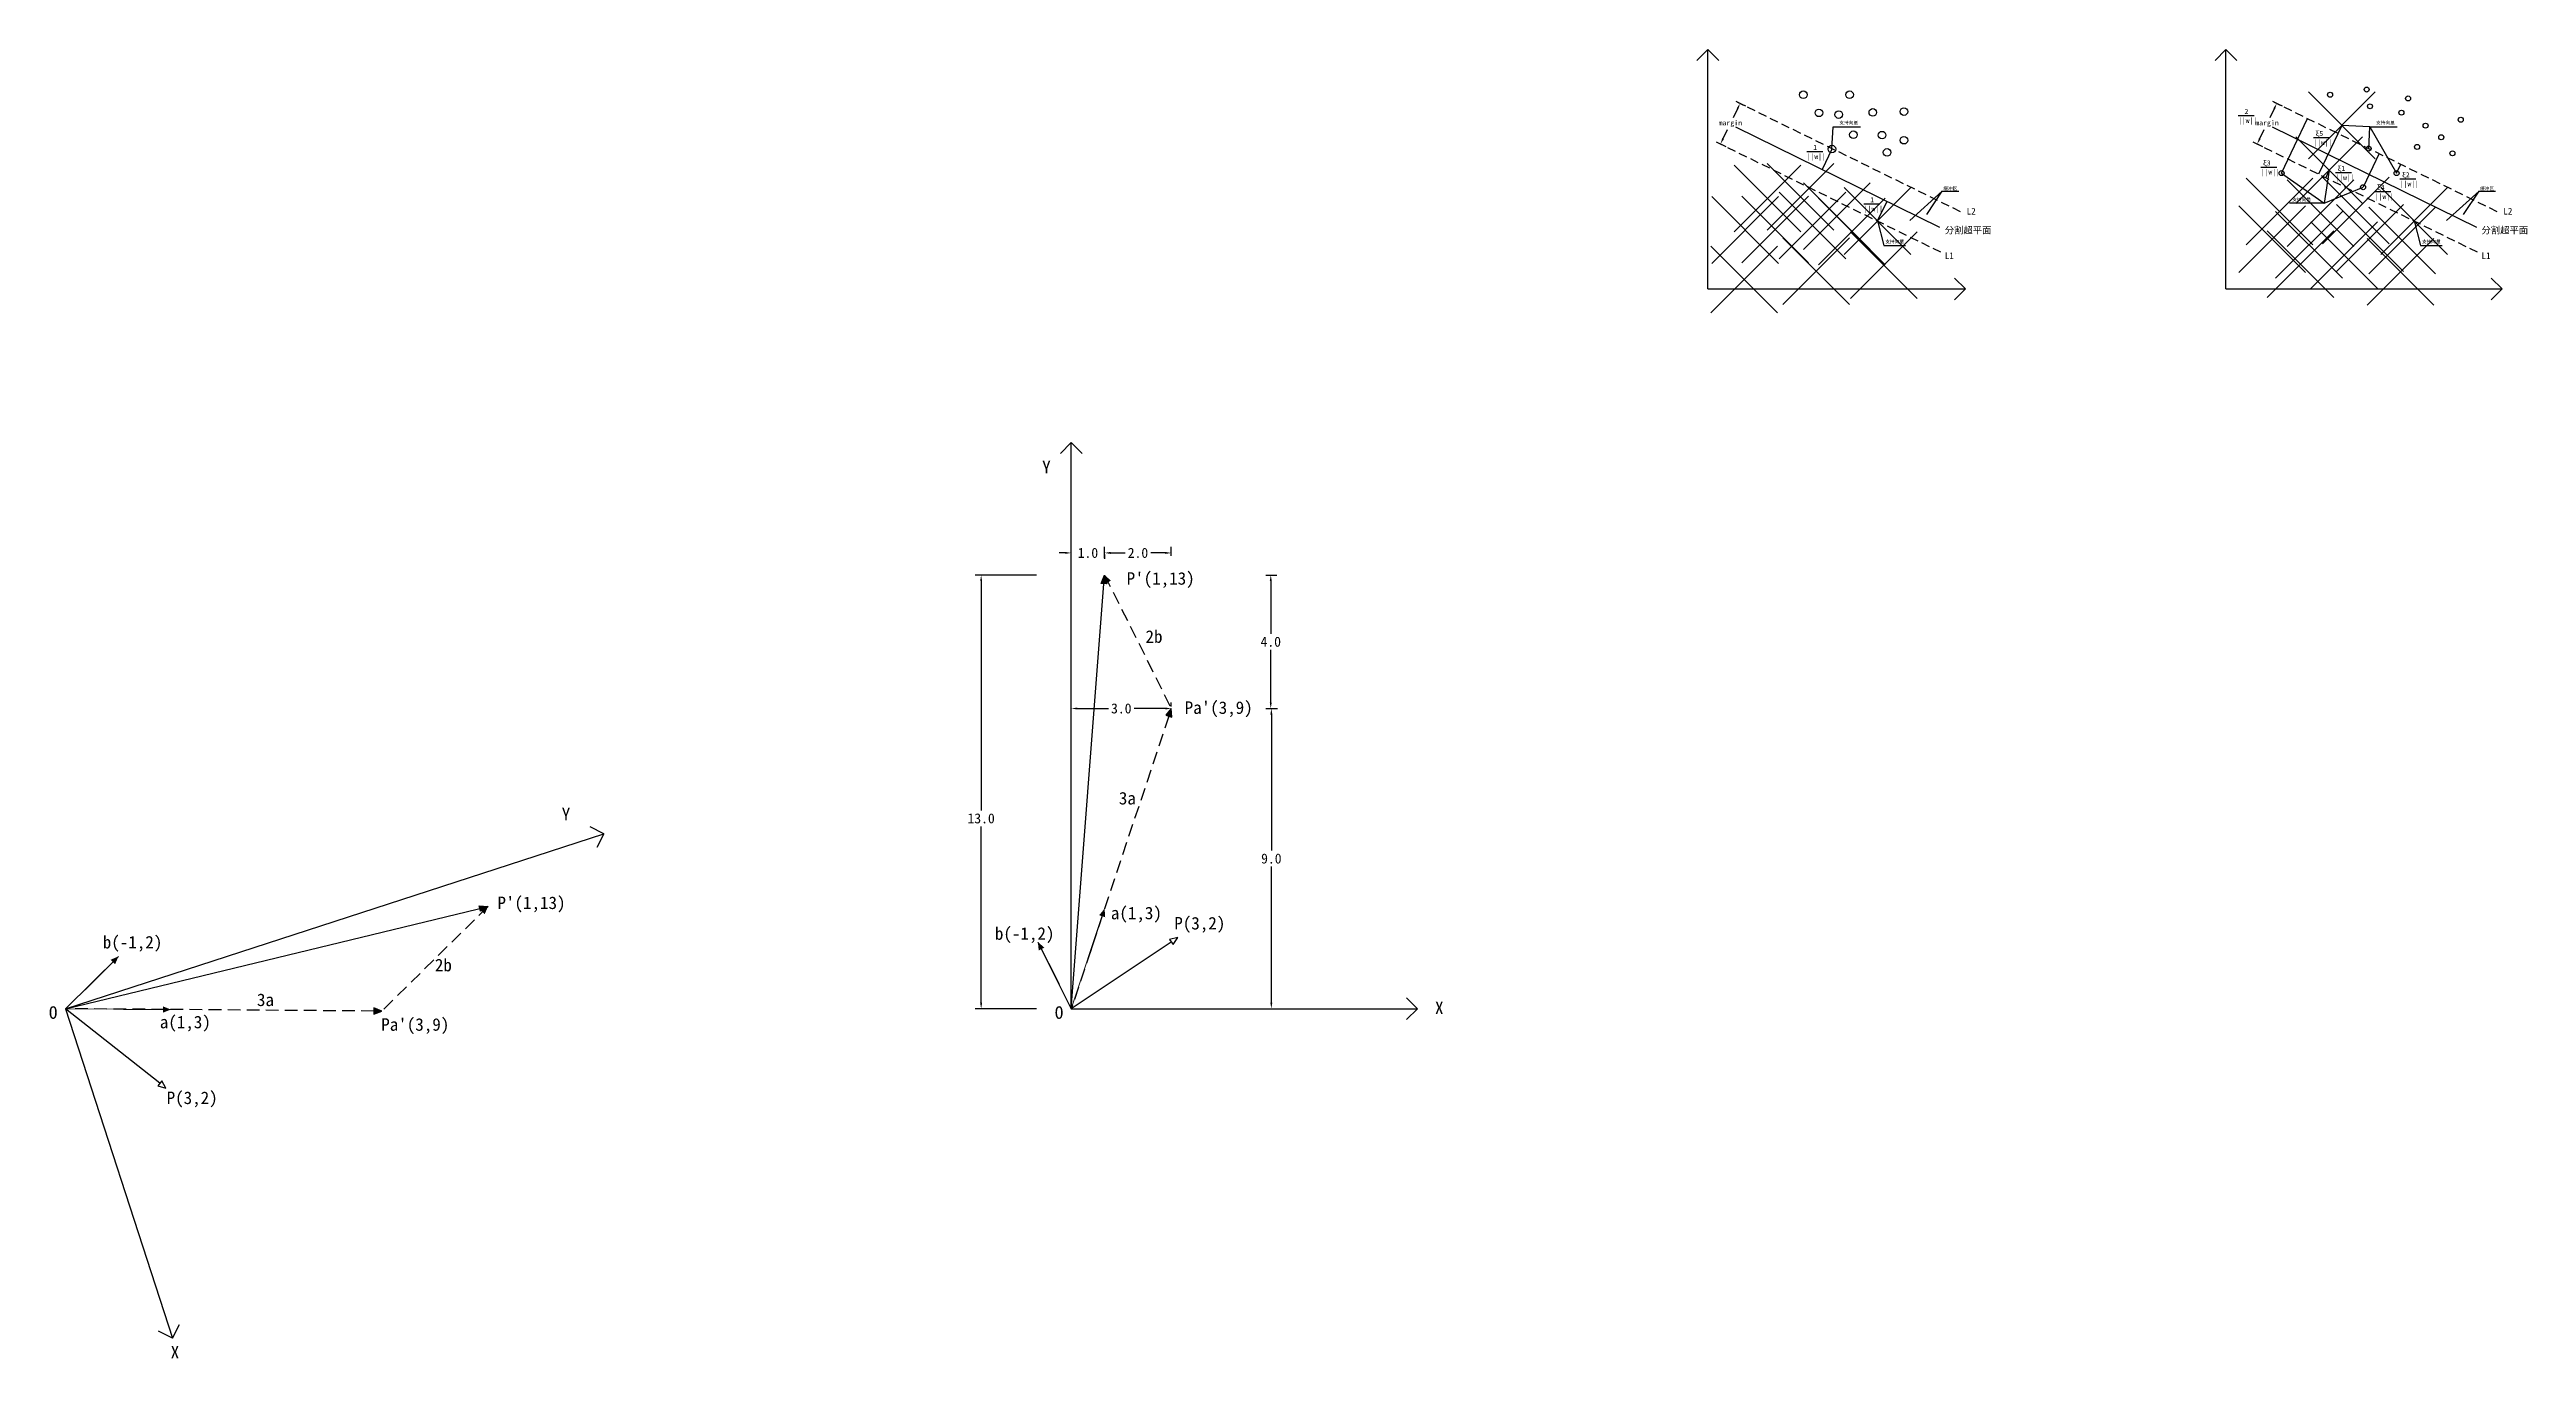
# Model space of a CAD drawing. Header units: millimetres. Extents: x 0 to 227, y 0 to 497.
# Drawn here: x 152.8 to 227.1, y 457.4 to 496.6 of the extents above; entities outside this region: 3.
import ezdxf

# ---------------------------------------------------------------- set-up
doc = ezdxf.new("R2010")
doc.units = ezdxf.units.MM
doc.header["$PDMODE"] = 3
doc.header["$PDSIZE"] = -2
doc.linetypes.add('DASHED', pattern=[19.05, 12.7, -6.35])
doc.linetypes.add('DASHEDX2', pattern=[38.1, 25.4, -12.7])
doc.styles.get("Standard").update_dxf_attribs({"font": ''})
doc.styles.get('Standard').set_extended_font_data('SimSun')
doc.dimstyles.get("Standard").update_dxf_attribs({"dimtxt": 0.18, "dimasz": 0.18, "dimexe": 0.18, "dimexo": 0.0625, "dimgap": 0.09, "dimtad": 0, "dimtih": 1, "dimtoh": 1, "dimdec": 4, "dimzin": 0, "dimdsep": 46, "dimtxsty": 'Standard', "dimcen": 0.09, "dimadec": 0, "dimazin": 0, "dimtfac": 1, "dimtdec": 4, "dimtofl": 0, "dimtmove": 0, "dimatfit": 3, "dimfxl": 1, "dimtolj": 1, "dimtzin": 0, "dimarcsym": 0})

# ---------------------------------------------------------------- blocks, each defined once
blk = doc.blocks.new('*D2')
at = {"color": 0, "lineweight": -2}
for p, q in [((183.25, 481.553), (183.07, 481.553)), ((183.43, 481.4), (183.43, 481.733)), ((184.43, 481.4), (184.43, 481.733)), ((184.61, 481.553), (184.79, 481.553))]:
    blk.add_line(p, q, dxfattribs=at)
at = {"color": 0}
for points in [[(183.25, 481.583), (183.25, 481.523), (183.43, 481.553)], [(184.61, 481.583), (184.61, 481.523), (184.43, 481.553)]]:
    blk.add_solid(points, dxfattribs=at)
at = {"layer": 'Defpoints', "color": 0}
for p in [(183.43, 481.553), (183.43, 481.338), (184.43, 481.338)]:
    blk.add_point(p, dxfattribs=at)
at = {"color": 0, "insert": (183.93, 481.553), "char_height": 0.3, "attachment_point": 5}
blk.add_mtext('\\A1;1.0', dxfattribs=at)
blk = doc.blocks.new('*D3')
at = {"color": 0, "lineweight": -2}
for p, q in [((182.386, 480.889), (180.548, 480.889)), ((180.728, 480.709), (180.728, 473.833)), ((180.728, 468.069), (180.728, 473.353)), ((182.386, 467.889), (180.548, 467.889))]:
    blk.add_line(p, q, dxfattribs=at)
at = {"color": 0}
for points in [[(180.698, 480.709), (180.758, 480.709), (180.728, 480.889)], [(180.698, 468.069), (180.758, 468.069), (180.728, 467.889)]]:
    blk.add_solid(points, dxfattribs=at)
at = {"layer": 'Defpoints', "color": 0}
for p in [(182.449, 480.889), (180.728, 467.889), (182.449, 467.889)]:
    blk.add_point(p, dxfattribs=at)
at = {"color": 0, "insert": (180.728, 473.593), "char_height": 0.3, "attachment_point": 5}
blk.add_mtext('\\A1;13.0', dxfattribs=at)
blk = doc.blocks.new('*D4')
at = {"color": 0, "lineweight": -2}
for p, q in [((189.266, 480.889), (189.592, 480.889)), ((189.412, 480.709), (189.412, 479.129)), ((189.412, 477.069), (189.412, 478.649)), ((189.266, 476.889), (189.592, 476.889))]:
    blk.add_line(p, q, dxfattribs=at)
at = {"color": 0}
for points in [[(189.382, 480.709), (189.442, 480.709), (189.412, 480.889)], [(189.382, 477.069), (189.442, 477.069), (189.412, 476.889)]]:
    blk.add_solid(points, dxfattribs=at)
at = {"layer": 'Defpoints', "color": 0}
for p in [(189.204, 480.889), (189.204, 476.889), (189.412, 476.889)]:
    blk.add_point(p, dxfattribs=at)
at = {"color": 0, "insert": (189.412, 478.889), "char_height": 0.3, "attachment_point": 5}
blk.add_mtext('\\A1;4.0', dxfattribs=at)
blk = doc.blocks.new('*D5')
at = {"color": 0, "lineweight": -2}
for p, q in [((184.43, 481.504), (184.43, 481.373)), ((184.61, 481.553), (185.042, 481.553)), ((186.25, 481.553), (185.819, 481.553)), ((186.43, 481.463), (186.43, 481.733))]:
    blk.add_line(p, q, dxfattribs=at)
at = {"color": 0}
for points in [[(184.61, 481.583), (184.61, 481.523), (184.43, 481.553)], [(186.25, 481.583), (186.25, 481.523), (186.43, 481.553)]]:
    blk.add_solid(points, dxfattribs=at)
at = {"layer": 'Defpoints', "color": 0}
for p in [(184.43, 481.567), (184.43, 481.553), (186.43, 481.4)]:
    blk.add_point(p, dxfattribs=at)
at = {"color": 0, "insert": (185.43, 481.553), "char_height": 0.3, "attachment_point": 5}
blk.add_mtext('\\A1;2.0', dxfattribs=at)
blk = doc.blocks.new('*D6')
at = {"color": 0, "lineweight": -2}
for p, q in [((189.266, 476.889), (189.609, 476.889)), ((189.429, 476.709), (189.429, 472.629)), ((189.429, 468.069), (189.429, 472.149)), ((189.266, 467.889), (189.609, 467.889))]:
    blk.add_line(p, q, dxfattribs=at)
at = {"color": 0}
for points in [[(189.399, 476.709), (189.459, 476.709), (189.429, 476.889)], [(189.399, 468.069), (189.459, 468.069), (189.429, 467.889)]]:
    blk.add_solid(points, dxfattribs=at)
at = {"layer": 'Defpoints', "color": 0}
for p in [(189.204, 476.889), (189.204, 467.889), (189.429, 467.889)]:
    blk.add_point(p, dxfattribs=at)
at = {"color": 0, "insert": (189.429, 472.389), "char_height": 0.3, "attachment_point": 5}
blk.add_mtext('\\A1;9.0', dxfattribs=at)
blk = doc.blocks.new('*D7')
at = {"color": 0, "lineweight": -2}
for p, q in [((183.43, 476.951), (183.43, 477.069)), ((183.61, 476.889), (184.544, 476.889)), ((186.25, 476.889), (185.317, 476.889)), ((186.43, 476.951), (186.43, 477.069))]:
    blk.add_line(p, q, dxfattribs=at)
at = {"color": 0}
for points in [[(183.61, 476.919), (183.61, 476.859), (183.43, 476.889)], [(186.25, 476.919), (186.25, 476.859), (186.43, 476.889)]]:
    blk.add_solid(points, dxfattribs=at)
at = {"layer": 'Defpoints', "color": 0}
for p in [(183.43, 476.889), (186.43, 476.889), (186.43, 476.889)]:
    blk.add_point(p, dxfattribs=at)
at = {"color": 0, "insert": (184.93, 476.889), "char_height": 0.3, "attachment_point": 5}
blk.add_mtext('\\A1;3.0', dxfattribs=at)
blk = doc.blocks.new('*D8')
at = {"color": 0, "lineweight": -2}
for p, q in [((203.405, 494.868), (203.276, 494.601)), ((203.409, 495.065), (203.645, 494.952)), ((202.975, 493.976), (203.103, 494.243)), ((202.822, 493.85), (203.058, 493.736))]:
    blk.add_line(p, q, dxfattribs=at)
at = {"color": 0}
for points in [[(203.378, 494.881), (203.432, 494.855), (203.483, 495.03)], [(202.948, 493.989), (203.002, 493.963), (202.896, 493.814)]]:
    blk.add_solid(points, dxfattribs=at)
at = {"layer": 'Defpoints', "color": 0}
for p in [(203.353, 495.093), (202.766, 493.877), (202.896, 493.814)]:
    blk.add_point(p, dxfattribs=at)
at = {"color": 0, "insert": (203.19, 494.422), "char_height": 0.15, "attachment_point": 5}
blk.add_mtext('\\A1;margin', dxfattribs=at)
blk = doc.blocks.new('*D10')
at = {"color": 0, "lineweight": -2}
for p, q in [((219.496, 494.868), (219.367, 494.601)), ((219.501, 495.065), (219.737, 494.952)), ((219.066, 493.976), (219.195, 494.243)), ((218.914, 493.85), (219.15, 493.736))]:
    blk.add_line(p, q, dxfattribs=at)
at = {"color": 0}
for points in [[(219.469, 494.881), (219.523, 494.855), (219.575, 495.03)], [(219.039, 493.989), (219.093, 493.963), (218.988, 493.814)]]:
    blk.add_solid(points, dxfattribs=at)
at = {"layer": 'Defpoints', "color": 0}
for p in [(219.444, 495.093), (218.858, 493.877), (218.988, 493.814)]:
    blk.add_point(p, dxfattribs=at)
at = {"color": 0, "insert": (219.281, 494.422), "char_height": 0.15, "attachment_point": 5}
blk.add_mtext('\\A1;margin', dxfattribs=at)

msp = doc.modelspace()

# ---------------------------------------------------------------- hatches: boundary and pattern name
for color, points in [(160, [(184.327, 480.639), (184.43, 480.889), (184.494, 480.626)]), (4, [(184.43, 480.889), (184.454, 480.634), (184.623, 480.72)]), (3, [(186.43, 476.889), (186.265, 476.693), (186.445, 476.633)]), (160, [(165.675, 470.976), (165.944, 470.955), (165.714, 470.813)]), (4, [(165.944, 470.955), (165.709, 470.854), (165.843, 470.72)]), (4, [(154.864, 469.458), (154.629, 469.357), (154.763, 469.223)]), (4, [(182.43, 469.889), (182.454, 469.634), (182.623, 469.72)]), (3, [(162.758, 467.817), (162.521, 467.913), (162.519, 467.724)])]:
    msp.add_hatch(color=color).paths.add_polyline_path(points)
at = {"lineweight": 20}
for points in [[(184.43, 470.889), (184.267, 470.692), (184.447, 470.633)], [(156.433, 467.865), (156.195, 467.959), (156.195, 467.77)]]:
    msp.add_hatch(color=2, dxfattribs=at).paths.add_polyline_path(points)

# ---------------------------------------------------------------- linework, layer by layer
for p, q in [((202.515, 496.644), (202.188, 496.317)), ((202.515, 489.466), (202.515, 496.644)), ((202.515, 496.644), (202.842, 496.317)), ((218.052, 496.644), (217.725, 496.317)), ((218.052, 489.466), (218.052, 496.644)), ((218.052, 496.644), (218.379, 496.317)), ((222.36, 494.328), (221.522, 494.371)), ((222.36, 494.328), (223.166, 492.938)), ((221.149, 493.03), (220.999, 492.035)), ((220.999, 492.035), (222.162, 492.516)), ((202.515, 489.466), (210.242, 489.466)), ((210.242, 489.466), (209.915, 489.793)), ((210.242, 489.466), (209.915, 489.139)), ((218.052, 489.466), (226.333, 489.466)), ((226.333, 489.466), (226.006, 489.793)), ((226.333, 489.466), (226.006, 489.139)), ((183.43, 484.862), (183.103, 484.535)), ((183.43, 467.889), (183.43, 484.862)), ((183.43, 484.862), (183.758, 484.535)), ((153.271, 467.889), (169.413, 473.134)), ((169.413, 473.134), (169.001, 473.344)), ((169.413, 473.134), (169.203, 472.722)), ((153.271, 467.889), (156.479, 458.015)), ((183.43, 467.889), (193.812, 467.889)), ((193.812, 467.889), (193.485, 468.216)), ((193.812, 467.889), (193.485, 467.562)), ((156.479, 458.015), (156.067, 458.225)), ((156.479, 458.015), (156.689, 458.427))]:
    msp.add_line(p, q)
at = {"color": 4, "linetype": 'DASHEDX2', "lineweight": 25, "ltscale": 0.01}
for points in [[(203.353, 495.093), (210.154, 491.755)], [(219.444, 495.093), (226.246, 491.755)], [(202.766, 493.877), (209.568, 490.539)], [(218.858, 493.877), (225.659, 490.539)]]:
    msp.add_lwpolyline(points, dxfattribs=at)
at = {"color": 1, "lineweight": 30}
msp.add_lwpolyline([(218.412, 494.664), (218.896, 494.664)], dxfattribs=at)
at = {"color": 2, "lineweight": 30}
for points in [[(203.345, 494.326), (209.466, 491.321)], [(219.437, 494.326), (225.558, 491.321)]]:
    msp.add_lwpolyline(points, dxfattribs=at)
at = {"color": 7}
for points in [[(206.238, 493.661), (206.269, 494.328), (207.09, 494.328)], [(222.33, 493.661), (222.36, 494.328), (223.181, 494.328)], [(219.718, 492.938), (220.999, 492.035), (219.955, 492.035)], [(207.602, 491.504), (207.791, 490.773), (208.438, 490.773)], [(223.693, 491.504), (223.882, 490.773), (224.53, 490.773)]]:
    msp.add_lwpolyline(points, dxfattribs=at)
at = {"color": 6}
for points in [[(219.718, 492.938), (220.496, 494.576)], [(206.238, 493.661), (205.947, 493.049)], [(222.64, 493.524), (222.162, 492.516)], [(223.166, 492.938), (223.292, 493.204)]]:
    msp.add_lwpolyline(points, dxfattribs=at)
at = {"color": 3, "lineweight": 30}
for points in [[(220.672, 494.005), (221.156, 494.005)], [(221.332, 492.954), (221.816, 492.954)], [(207.193, 492.015), (207.677, 492.015)]]:
    msp.add_lwpolyline(points, dxfattribs=at)
at = {"color": 3}
for points in [[(221.522, 494.371), (220.828, 492.91)], [(221.149, 493.03), (221.043, 492.804)], [(207.602, 491.504), (207.892, 492.094)], [(186.43, 476.889), (186.265, 476.693), (186.445, 476.633), (186.43, 476.889)], [(162.758, 467.817), (162.521, 467.913), (162.519, 467.724), (162.758, 467.817)]]:
    msp.add_lwpolyline(points, dxfattribs=at)
at = {"color": 6, "lineweight": 30}
for points in [[(205.48, 493.584), (205.964, 493.584)], [(219.094, 493.122), (219.578, 493.122)], [(222.513, 492.389), (222.997, 492.389)], [(223.264, 492.765), (223.748, 492.765)]]:
    msp.add_lwpolyline(points, dxfattribs=at)
at = {"color": 1}
for points in [[(209.547, 492.399), (208.569, 491.516)], [(209.081, 491.694), (209.547, 492.399), (210.04, 492.399)], [(225.638, 492.399), (224.66, 491.516)], [(225.173, 491.694), (225.638, 492.399), (226.131, 492.399)], [(186.43, 469.889), (186.43, 469.889), (183.43, 467.889)], [(186.628, 470.021), (186.378, 469.968), (186.483, 469.81), (186.628, 470.021)], [(156.1, 465.654), (156.1, 465.654), (153.271, 467.889)], [(156.287, 465.506), (156.159, 465.728), (156.042, 465.579), (156.287, 465.506)]]:
    msp.add_lwpolyline(points, dxfattribs=at)
at = {"color": 160, "lineweight": 30}
for points in [[(183.43, 467.889), (184.43, 480.889)], [(153.271, 467.889), (165.944, 470.955)]]:
    msp.add_lwpolyline(points, dxfattribs=at)
at = {"color": 5}
for points in [[(184.327, 480.639), (184.43, 480.889), (184.494, 480.626)], [(165.675, 470.976), (165.944, 470.955), (165.714, 470.813)]]:
    msp.add_lwpolyline(points, close=True, dxfattribs=at)
at = {"color": 4, "linetype": 'DASHED', "lineweight": 30, "ltscale": 0.03}
for points in [[(184.43, 480.889), (186.43, 476.889)], [(165.944, 470.955), (162.758, 467.817)]]:
    msp.add_lwpolyline(points, dxfattribs=at)
at = {"color": 3, "linetype": 'DASHED', "lineweight": 30, "ltscale": 0.03}
for points in [[(186.355, 476.663), (183.43, 467.889)], [(162.52, 467.819), (153.271, 467.889)]]:
    msp.add_lwpolyline(points, dxfattribs=at)
at = {"color": 2, "lineweight": 20}
for points in [[(184.43, 470.889), (183.43, 467.889)], [(184.43, 470.889), (184.43, 470.889), (183.993, 469.544)], [(156.433, 467.865), (153.271, 467.889)], [(156.433, 467.865), (156.433, 467.865), (155.019, 467.865)]]:
    msp.add_lwpolyline(points, dxfattribs=at)
at = {"color": 4, "lineweight": 30}
for points in [[(154.864, 469.458), (153.271, 467.889)], [(182.43, 469.889), (183.43, 467.889)]]:
    msp.add_lwpolyline(points, dxfattribs=at)
at = {"color": 4}
for points in [[(154.864, 469.458), (154.864, 469.458), (153.864, 468.458)], [(182.43, 469.889), (182.43, 469.889), (183.072, 468.629)]]:
    msp.add_lwpolyline(points, dxfattribs=at)
at = {"color": 6}
for centre, radius in [((205.38, 495.288), 0.114), ((206.768, 495.288), 0.114), ((221.173, 495.289), 0.075), ((222.269, 495.445), 0.075), ((205.847, 494.746), 0.114), ((206.44, 494.695), 0.114), ((207.463, 494.758), 0.114), ((208.397, 494.784), 0.114), ((222.37, 494.942), 0.075), ((223.31, 494.752), 0.075), ((223.511, 495.177), 0.075), ((225.089, 494.54), 0.075), ((206.882, 494.09), 0.114), ((207.74, 494.077), 0.114), ((208.397, 493.926), 0.114), ((224.037, 494.361), 0.075), ((224.507, 494.014), 0.075), ((206.238, 493.661), 0.114), ((207.892, 493.56), 0.114), ((222.33, 493.676), 0.075), ((223.78, 493.724), 0.075), ((224.842, 493.533), 0.075), ((219.718, 492.938), 0.075), ((222.162, 492.516), 0.075), ((223.166, 492.938), 0.075)]:
    msp.add_circle(centre, radius, dxfattribs=at)
at = {"color": 3}
for p in [(221.522, 494.371), (221.149, 493.03), (204.306, 492.182), (205.296, 492.226), (206.384, 491.646), (207.602, 491.504), (219.66, 491.787), (219.66, 491.787), (220.888, 491.741), (221.944, 491.818), (223.693, 491.504), (203.638, 491.234), (204.534, 491.247), (205.654, 491.369), (206.838, 491.192), (219.433, 490.956), (220.541, 490.789), (222.369, 490.994), (223.334, 490.917), (205.762, 489.997), (207.789, 490.179), (220.283, 490.21), (221.596, 490.48), (223.283, 489.978), (203.602, 489.754), (3, 3), (3, 3), (1, 1)]:
    msp.add_point(p, dxfattribs=at)

# ---------------------------------------------------------------- texts
at = {"color": 1}
for s, height, p in [('||w||', 0.144, (218.418, 494.444)), ('2', 0.15, (218.605, 494.713)), ('缓冲区', 0.1, (209.578, 492.429)), ('缓冲区', 0.1, (225.67, 492.429)), ('P(3,2)', 0.375, (186.519, 470.265))]:
    msp.add_text(s, height=height, dxfattribs=at).set_placement(p)
at = {"color": 7}
for p in [(206.46, 494.403), (222.552, 494.403), (220.04, 492.098), (207.838, 490.836), (223.929, 490.836)]:
    msp.add_text('支持向量', height=0.1, dxfattribs=at).set_placement(p)
at = {"color": 3}
for s, height, p in [('||w||', 0.144, (220.677, 493.784)), ('ξ5', 0.15, (220.737, 494.053)), ('ξ1', 0.15, (221.398, 493.003)), ('||w||', 0.144, (221.338, 492.734)), ('||w||', 0.144, (207.199, 491.795)), ('1', 0.15, (207.386, 492.064))]:
    msp.add_text(s, height=height, dxfattribs=at).set_placement(p)
at = {"color": 6}
for s, height, p in [('||w||', 0.144, (205.486, 493.363)), ('1', 0.15, (205.674, 493.632)), ('ξ3', 0.15, (219.16, 493.17)), ('||w||', 0.144, (219.1, 492.901)), ('ξ4', 0.15, (222.579, 492.437)), ('||w||', 0.144, (223.269, 492.544)), ('ξ2', 0.15, (223.329, 492.813)), ('||w||', 0.144, (222.519, 492.168))]:
    msp.add_text(s, height=height, dxfattribs=at).set_placement(p)
at = {"color": 4}
for s, height, p in [('L2', 0.2, (210.276, 491.697)), ('L2', 0.2, (226.367, 491.697)), ('L1', 0.2, (209.62, 490.365)), ('L1', 0.2, (225.712, 490.365)), ('b(-1,2)', 0.375, (181.14, 469.956))]:
    msp.add_text(s, height=height, dxfattribs=at).set_placement(p)
at = {"color": 2}
for p in [(209.62, 491.127), (225.712, 491.127)]:
    msp.add_text('分割超平面', height=0.2, dxfattribs=at).set_placement(p)
for s, p in [('Y', (182.557, 483.939)), ('O', (182.937, 467.586)), ('X', (194.336, 467.726))]:
    msp.add_text(s, height=0.375).set_placement(p)
at = {"color": 160, "lineweight": 20}
msp.add_text("P'(1,13)", height=0.375, dxfattribs=at).set_placement((185.09, 480.601))
at = {"color": 4, "lineweight": 20}
msp.add_text('2b', height=0.375, dxfattribs=at).set_placement((185.656, 478.857))
at = {"color": 2, "lineweight": 20}
for s, p in [("Pa'(3,9)", (186.83, 476.728)), ('a(1,3)', (184.617, 470.57))]:
    msp.add_text(s, height=0.375, dxfattribs=at).set_placement(p)
for s, p in [('Y', (168.153, 473.537)), ('O', (152.778, 467.586)), ('X', (156.429, 457.404))]:
    msp.add_text(s, height=0.375, rotation=360).set_placement(p)
at = {"color": 3, "lineweight": 20}
msp.add_text('3a', height=0.375, dxfattribs=at).set_placement((184.857, 474.013))
at = {"color": 160, "lineweight": 20}
msp.add_text("P'(1,13)", height=0.375, rotation=360, dxfattribs=at).set_placement((166.227, 470.877))
at = {"color": 4}
msp.add_text('b(-1,2)', height=0.375, rotation=360, dxfattribs=at).set_placement((154.393, 469.696))
at = {"color": 4, "lineweight": 20}
msp.add_text('2b', height=0.375, rotation=360, dxfattribs=at).set_placement((164.35, 469.01))
at = {"color": 3, "lineweight": 20}
msp.add_text('3a', height=0.375, rotation=360, dxfattribs=at).set_placement((159.015, 467.969))
at = {"color": 2, "lineweight": 20}
for s, p in [('a(1,3)', (156.102, 467.302)), ("Pa'(3,9)", (162.742, 467.229))]:
    msp.add_text(s, height=0.375, rotation=360, dxfattribs=at).set_placement(p)
at = {"color": 1}
msp.add_text('P(3,2)', height=0.375, rotation=360, dxfattribs=at).set_placement((156.308, 465.031))

# ---------------------------------------------------------------- dimensions: what is measured, and where the dimension line sits
for p1, p2, picture, middle in [((203.353, 495.093), (202.766, 493.877), '*D8', (203.19, 494.422)), ((219.444, 495.093), (218.858, 493.877), '*D10', (219.281, 494.422))]:
    dim = msp.add_aligned_dim(p1=p1, p2=p2, distance=0.145, text='margin', dimstyle='Standard', override={"dimtxt": 0.15, "dimdec": 1}, dxfattribs=at)
    dim.commit()
    dim.dimension.update_dxf_attribs({"geometry": picture, "text_midpoint": middle})
at = {"color": 160}
dim = msp.add_linear_dim(base=(183.43, 481.553), p1=(184.43, 481.338), p2=(183.43, 481.338), dimstyle='Standard', override={"dimtxt": 0.3, "dimdec": 1}, dxfattribs=at)
dim.commit()
dim.dimension.update_dxf_attribs({"geometry": '*D2', "text_midpoint": (183.93, 481.553), "dimtype": 160})
at = {"color": 4}
dim = msp.add_linear_dim(base=(184.43, 481.553), p1=(186.43, 481.4), p2=(184.43, 481.567), dimstyle='Standard', override={"dimtxt": 0.3, "dimdec": 1}, dxfattribs=at)
dim.commit()
dim.dimension.update_dxf_attribs({"geometry": '*D5', "text_midpoint": (185.43, 481.553), "dimtype": 160})
at = {"color": 160}
dim = msp.add_linear_dim(base=(180.728, 467.889), p1=(182.449, 480.889), p2=(182.449, 467.889), angle=90, dimstyle='Standard', override={"dimtxt": 0.3, "dimdec": 1}, dxfattribs=at)
dim.commit()
dim.dimension.update_dxf_attribs({"geometry": '*D3', "text_midpoint": (180.728, 473.593), "dimtype": 160})
at = {"color": 4}
dim = msp.add_linear_dim(base=(189.412, 476.889), p1=(189.204, 480.889), p2=(189.204, 476.889), angle=90, dimstyle='Standard', override={"dimtxt": 0.3, "dimdec": 1}, dxfattribs=at)
dim.commit()
dim.dimension.update_dxf_attribs({"geometry": '*D4', "text_midpoint": (189.412, 478.889)})
at = {"color": 3}
dim = msp.add_linear_dim(base=(186.43, 476.889), p1=(183.43, 476.889), p2=(186.43, 476.889), dimstyle='Standard', override={"dimtxt": 0.3, "dimdec": 1}, dxfattribs=at)
dim.commit()
dim.dimension.update_dxf_attribs({"geometry": '*D7', "text_midpoint": (184.93, 476.889)})
dim = msp.add_linear_dim(base=(189.429, 467.889), p1=(189.204, 476.889), p2=(189.204, 467.889), angle=90, dimstyle='Standard', override={"dimtxt": 0.3, "dimdec": 1}, dxfattribs=at)
dim.commit()
dim.dimension.update_dxf_attribs({"geometry": '*D6', "text_midpoint": (189.429, 472.389)})

doc.saveas('drawing.dxf')
